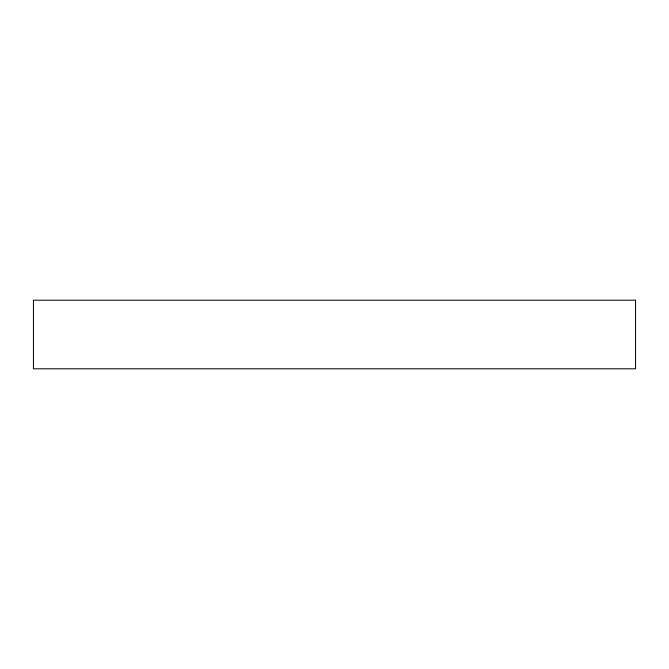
<?xml version="1.0" encoding="UTF-8"?>
<svg xmlns="http://www.w3.org/2000/svg" width="669" height="669" viewBox="0 0 669 669"><rect width="100%" height="100%" fill="white"/><g stroke="black" fill="none" stroke-linecap="round" stroke-linejoin="round"><path stroke-width="1" d="M635.55 300.205L33.45 300.205L33.45 368.795L635.55 368.795L635.55 300.205"/></g></svg>
